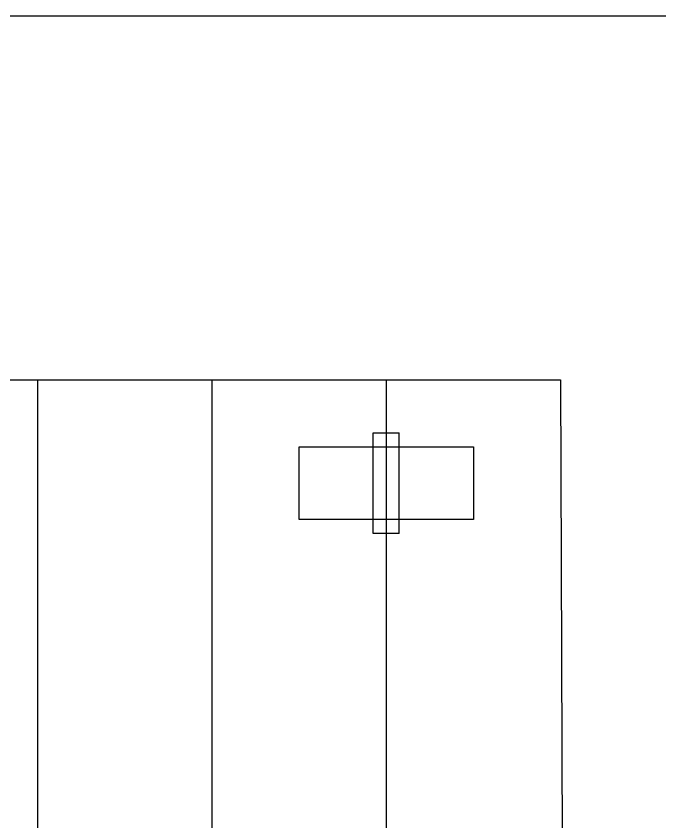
# Model space of a CAD drawing. Extents: x 539033 to 804858, y 468425 to 1263560.
# Drawn here: x 751938.7 to 752292.8, y 486296.1 to 486739.3 of the extents above; entities that cross this region are included whole.
import ezdxf

# ---------------------------------------------------------------- set-up
doc = ezdxf.new("R2010")
doc.units = 0
doc.header["$LTSCALE"] = 1000
doc.header["$MEASUREMENT"] = 0
doc.linetypes.add('DASHED2', pattern=[0.375, 0.25, -0.125])
doc.layers.get('0').update_dxf_attribs({"linetype": 'CONTINUOUS'})
doc.layers.add('线体内容', color=7, linetype='CONTINUOUS')

# ---------------------------------------------------------------- blocks, each defined once
blk = doc.blocks.new('A$C7E87390C')
at = {"layer": '线体内容', "linetype": 'DASHED2', "ltscale": 100}
for p, q in [((2.09, 0), (0, 600)), ((97.91, 600), (97.91, 0)), ((193.74, 600), (193.74, 0)), ((289.57, 600), (289.57, 0)), ((90.88, 84.44), (105.11, 84.44)), ((90.88, 84.44), (90.88, 29.02)), ((105.11, 84.44), (105.11, 29.02)), ((50, 76.85), (145.83, 76.85)), ((50, 36.85), (50, 76.85)), ((145.83, 76.85), (145.83, 36.85)), ((145.83, 36.85), (50, 36.85)), ((105.11, 29.02), (90.88, 29.02)), ((1230, 0), (2.09, 0))]:
    blk.add_line(p, q, dxfattribs=at)

msp = doc.modelspace()

# ---------------------------------------------------------------- linework, layer by layer
at = {"lineweight": 25, "ltscale": 100}
msp.add_lwpolyline([(750355.33, 484739.32), (752355.33, 484739.32), (752355.33, 486739.32), (750355.33, 486739.32)], close=True, dxfattribs=at)

# ---------------------------------------------------------------- block references
at = {"lineweight": 25, "ltscale": 100, "rotation": 180}
msp.add_blockref('A$C7E87390C', (752240.26, 486539.18), dxfattribs=at)

doc.saveas('drawing.dxf')
